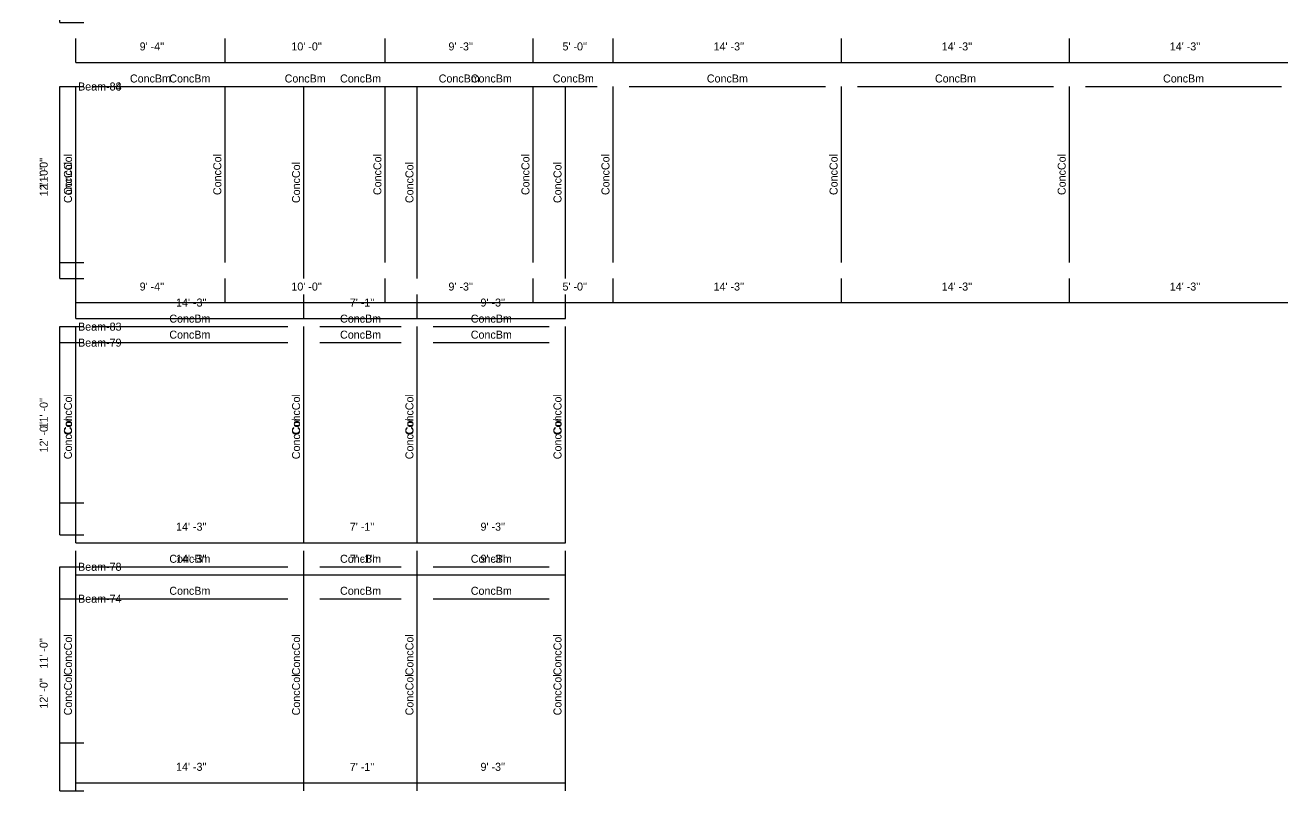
# Model space of a CAD drawing. Extents: x -38 to 2998, y -195 to 11529.
# Drawn here: x -38 to 905, y 2351 to 2926 of the extents above; entities that cross this region are included whole.
import ezdxf
from ezdxf.enums import TextEntityAlignment as Align

# ---------------------------------------------------------------- set-up
doc = ezdxf.new("R2010")
doc.units = 0
doc.header["$MEASUREMENT"] = 0
doc.layers.get('0').update_dxf_attribs({"linetype": 'CONTINUOUS'})
for name, color, linetype in [('CENTERLINES', 7, 'CONTINUOUS'), ('DIMENSIONS', 4, 'CONTINUOUS'), ('TEXT', 5, 'CONTINUOUS')]:
    doc.layers.add(name, color=color, linetype=linetype)
doc.dimstyles.get("Standard").update_dxf_attribs({"dimtxt": 0.18, "dimasz": 0.18, "dimexe": 0.18, "dimexo": 0.0625, "dimgap": 0.09, "dimtad": 0, "dimtih": 1, "dimtoh": 1, "dimdec": 4, "dimzin": 0, "dimtxsty": 'STANDARD', "dimcen": 0.09, "dimazin": 3, "dimtfac": 1, "dimtdec": 4, "dimtofl": 0, "dimtmove": 0, "dimatfit": 3, "dimtolj": 1, "dimtzin": 0})

# ---------------------------------------------------------------- blocks, each defined once
blk = doc.blocks.new('*D1159')
at = {"color": 1, "linetype": 'BYBLOCK'}
for points in [[(-8.29, 2492.29), (-7.23, 2491.23), (-16.77, 2500.77), (-15.71, 2499.71)], [(-8.29, 2348.29), (-7.23, 2347.23), (-16.77, 2356.77), (-15.71, 2355.71)]]:
    blk.add_solid(points, dxfattribs=at)
at = {"layer": 'DIMENSIONS', "color": 9, "linetype": 'BYBLOCK'}
for p, q in [((-12, 2496), (6, 2496)), ((-12, 2352), (6, 2352))]:
    blk.add_line(p, q, dxfattribs=at)
at = {"layer": 'DIMENSIONS', "color": 0, "linetype": 'BYBLOCK'}
blk.add_line((-12, 2352), (-12, 2496), dxfattribs=at)
at = {"layer": 'DIMENSIONS', "color": 0, "linetype": 'BYBLOCK', "insert": (-24, 2424), "char_height": 6, "attachment_point": 5, "rotation": 90}
blk.add_mtext("\\A1; 12' -0''", dxfattribs=at)
blk = doc.blocks.new('*D1160')
at = {"color": 1, "linetype": 'BYBLOCK'}
for points in [[(4.77, 2518.77), (3.71, 2517.71), (-3.71, 2510.29), (-4.77, 2509.23)], [(175.77, 2518.77), (174.71, 2517.71), (167.29, 2510.29), (166.23, 2509.23)]]:
    blk.add_solid(points, dxfattribs=at)
at = {"layer": 'DIMENSIONS', "color": 9, "linetype": 'BYBLOCK'}
for p, q in [((0, 2514), (0, 2532)), ((171, 2514), (171, 2532))]:
    blk.add_line(p, q, dxfattribs=at)
at = {"layer": 'DIMENSIONS', "color": 0, "linetype": 'BYBLOCK'}
blk.add_line((0, 2514), (171, 2514), dxfattribs=at)
at = {"layer": 'DIMENSIONS', "color": 0, "linetype": 'BYBLOCK', "insert": (85.5, 2526), "char_height": 6, "attachment_point": 5}
blk.add_mtext("\\A1; 14' -3''", dxfattribs=at)
blk = doc.blocks.new('*D1161')
at = {"color": 1, "linetype": 'BYBLOCK'}
for points in [[(175.77, 2518.77), (174.71, 2517.71), (167.29, 2510.29), (166.23, 2509.23)], [(260.77, 2518.77), (259.71, 2517.71), (252.28, 2510.29), (251.22, 2509.23)]]:
    blk.add_solid(points, dxfattribs=at)
at = {"layer": 'DIMENSIONS', "color": 9, "linetype": 'BYBLOCK'}
for p, q in [((171, 2514), (171, 2532)), ((256, 2514), (256, 2532))]:
    blk.add_line(p, q, dxfattribs=at)
at = {"layer": 'DIMENSIONS', "color": 0, "linetype": 'BYBLOCK'}
blk.add_line((171, 2514), (256, 2514), dxfattribs=at)
at = {"layer": 'DIMENSIONS', "color": 0, "linetype": 'BYBLOCK', "insert": (213.5, 2526), "char_height": 6, "attachment_point": 5}
blk.add_mtext("\\A1; 7' -1''", dxfattribs=at)
blk = doc.blocks.new('*D1162')
at = {"color": 1, "linetype": 'BYBLOCK'}
for points in [[(260.77, 2518.77), (259.71, 2517.71), (252.28, 2510.29), (251.22, 2509.23)], [(371.77, 2518.77), (370.71, 2517.71), (363.28, 2510.29), (362.22, 2509.23)]]:
    blk.add_solid(points, dxfattribs=at)
at = {"layer": 'DIMENSIONS', "color": 9, "linetype": 'BYBLOCK'}
for p, q in [((256, 2514), (256, 2532)), ((367, 2514), (367, 2532))]:
    blk.add_line(p, q, dxfattribs=at)
at = {"layer": 'DIMENSIONS', "color": 0, "linetype": 'BYBLOCK'}
blk.add_line((256, 2514), (367, 2514), dxfattribs=at)
at = {"layer": 'DIMENSIONS', "color": 0, "linetype": 'BYBLOCK', "insert": (311.5, 2526), "char_height": 6, "attachment_point": 5}
blk.add_mtext("\\A1; 9' -3''", dxfattribs=at)
blk = doc.blocks.new('*D1163')
at = {"color": 1, "linetype": 'BYBLOCK'}
for points in [[(-8.29, 2684.29), (-7.23, 2683.23), (-16.77, 2692.77), (-15.71, 2691.71)], [(-8.29, 2540.29), (-7.23, 2539.23), (-16.77, 2548.77), (-15.71, 2547.71)]]:
    blk.add_solid(points, dxfattribs=at)
at = {"layer": 'DIMENSIONS', "color": 9, "linetype": 'BYBLOCK'}
for p, q in [((-12, 2688), (6, 2688)), ((-12, 2544), (6, 2544))]:
    blk.add_line(p, q, dxfattribs=at)
at = {"layer": 'DIMENSIONS', "color": 0, "linetype": 'BYBLOCK'}
blk.add_line((-12, 2544), (-12, 2688), dxfattribs=at)
at = {"layer": 'DIMENSIONS', "color": 0, "linetype": 'BYBLOCK', "insert": (-24, 2616), "char_height": 6, "attachment_point": 5, "rotation": 90}
blk.add_mtext("\\A1; 12' -0''", dxfattribs=at)
blk = doc.blocks.new('*D1164')
at = {"color": 1, "linetype": 'BYBLOCK'}
for points in [[(4.77, 2710.77), (3.71, 2709.71), (-3.71, 2702.29), (-4.77, 2701.23)], [(175.77, 2710.77), (174.71, 2709.71), (167.29, 2702.29), (166.23, 2701.23)]]:
    blk.add_solid(points, dxfattribs=at)
at = {"layer": 'DIMENSIONS', "color": 9, "linetype": 'BYBLOCK'}
for p, q in [((0, 2706), (0, 2724)), ((171, 2706), (171, 2724))]:
    blk.add_line(p, q, dxfattribs=at)
at = {"layer": 'DIMENSIONS', "color": 0, "linetype": 'BYBLOCK'}
blk.add_line((0, 2706), (171, 2706), dxfattribs=at)
at = {"layer": 'DIMENSIONS', "color": 0, "linetype": 'BYBLOCK', "insert": (85.5, 2718), "char_height": 6, "attachment_point": 5}
blk.add_mtext("\\A1; 14' -3''", dxfattribs=at)
blk = doc.blocks.new('*D1165')
at = {"color": 1, "linetype": 'BYBLOCK'}
for points in [[(175.77, 2710.77), (174.71, 2709.71), (167.29, 2702.29), (166.23, 2701.23)], [(260.77, 2710.77), (259.71, 2709.71), (252.28, 2702.29), (251.22, 2701.23)]]:
    blk.add_solid(points, dxfattribs=at)
at = {"layer": 'DIMENSIONS', "color": 9, "linetype": 'BYBLOCK'}
for p, q in [((171, 2706), (171, 2724)), ((256, 2706), (256, 2724))]:
    blk.add_line(p, q, dxfattribs=at)
at = {"layer": 'DIMENSIONS', "color": 0, "linetype": 'BYBLOCK'}
blk.add_line((171, 2706), (256, 2706), dxfattribs=at)
at = {"layer": 'DIMENSIONS', "color": 0, "linetype": 'BYBLOCK', "insert": (213.5, 2718), "char_height": 6, "attachment_point": 5}
blk.add_mtext("\\A1; 7' -1''", dxfattribs=at)
blk = doc.blocks.new('*D1166')
at = {"color": 1, "linetype": 'BYBLOCK'}
for points in [[(260.77, 2710.77), (259.71, 2709.71), (252.28, 2702.29), (251.22, 2701.23)], [(371.77, 2710.77), (370.71, 2709.71), (363.28, 2702.29), (362.22, 2701.23)]]:
    blk.add_solid(points, dxfattribs=at)
at = {"layer": 'DIMENSIONS', "color": 9, "linetype": 'BYBLOCK'}
for p, q in [((256, 2706), (256, 2724)), ((367, 2706), (367, 2724))]:
    blk.add_line(p, q, dxfattribs=at)
at = {"layer": 'DIMENSIONS', "color": 0, "linetype": 'BYBLOCK'}
blk.add_line((256, 2706), (367, 2706), dxfattribs=at)
at = {"layer": 'DIMENSIONS', "color": 0, "linetype": 'BYBLOCK', "insert": (311.5, 2718), "char_height": 6, "attachment_point": 5}
blk.add_mtext("\\A1; 9' -3''", dxfattribs=at)
blk = doc.blocks.new('*D1167')
at = {"color": 1, "linetype": 'BYBLOCK'}
for points in [[(-8.29, 2876.29), (-7.23, 2875.23), (-16.77, 2884.77), (-15.71, 2883.71)], [(-8.29, 2732.29), (-7.23, 2731.23), (-16.77, 2740.77), (-15.71, 2739.71)]]:
    blk.add_solid(points, dxfattribs=at)
at = {"layer": 'DIMENSIONS', "color": 9, "linetype": 'BYBLOCK'}
for p, q in [((-12, 2880), (6, 2880)), ((-12, 2736), (6, 2736))]:
    blk.add_line(p, q, dxfattribs=at)
at = {"layer": 'DIMENSIONS', "color": 0, "linetype": 'BYBLOCK'}
blk.add_line((-12, 2736), (-12, 2880), dxfattribs=at)
at = {"layer": 'DIMENSIONS', "color": 0, "linetype": 'BYBLOCK', "insert": (-24, 2808), "char_height": 6, "attachment_point": 5, "rotation": 90}
blk.add_mtext("\\A1; 12' -0''", dxfattribs=at)
blk = doc.blocks.new('*D1168')
at = {"color": 1, "linetype": 'BYBLOCK'}
for points in [[(4.77, 2902.77), (3.71, 2901.71), (-3.71, 2894.29), (-4.77, 2893.23)], [(116.73, 2902.77), (115.67, 2901.71), (108.25, 2894.29), (107.19, 2893.23)]]:
    blk.add_solid(points, dxfattribs=at)
at = {"layer": 'DIMENSIONS', "color": 9, "linetype": 'BYBLOCK'}
for p, q in [((0, 2898), (0, 2916)), ((111.96, 2898), (111.96, 2916))]:
    blk.add_line(p, q, dxfattribs=at)
at = {"layer": 'DIMENSIONS', "color": 0, "linetype": 'BYBLOCK'}
blk.add_line((0, 2898), (111.96, 2898), dxfattribs=at)
at = {"layer": 'DIMENSIONS', "color": 0, "linetype": 'BYBLOCK', "insert": (55.98, 2910), "char_height": 6, "attachment_point": 5}
blk.add_mtext("\\A1; 9' -4''", dxfattribs=at)
blk = doc.blocks.new('*D1169')
at = {"color": 1, "linetype": 'BYBLOCK'}
for points in [[(116.73, 2902.77), (115.67, 2901.71), (108.25, 2894.29), (107.19, 2893.23)], [(236.73, 2902.77), (235.67, 2901.71), (228.25, 2894.29), (227.19, 2893.23)]]:
    blk.add_solid(points, dxfattribs=at)
at = {"layer": 'DIMENSIONS', "color": 9, "linetype": 'BYBLOCK'}
for p, q in [((111.96, 2898), (111.96, 2916)), ((231.96, 2898), (231.96, 2916))]:
    blk.add_line(p, q, dxfattribs=at)
at = {"layer": 'DIMENSIONS', "color": 0, "linetype": 'BYBLOCK'}
blk.add_line((111.96, 2898), (231.96, 2898), dxfattribs=at)
at = {"layer": 'DIMENSIONS', "color": 0, "linetype": 'BYBLOCK', "insert": (171.96, 2910), "char_height": 6, "attachment_point": 5}
blk.add_mtext("\\A1; 10' -0''", dxfattribs=at)
blk = doc.blocks.new('*D1170')
at = {"color": 1, "linetype": 'BYBLOCK'}
for points in [[(236.73, 2902.77), (235.67, 2901.71), (228.25, 2894.29), (227.19, 2893.23)], [(347.73, 2902.77), (346.67, 2901.71), (339.25, 2894.29), (338.19, 2893.23)]]:
    blk.add_solid(points, dxfattribs=at)
at = {"layer": 'DIMENSIONS', "color": 9, "linetype": 'BYBLOCK'}
for p, q in [((231.96, 2898), (231.96, 2916)), ((342.96, 2898), (342.96, 2916))]:
    blk.add_line(p, q, dxfattribs=at)
at = {"layer": 'DIMENSIONS', "color": 0, "linetype": 'BYBLOCK'}
blk.add_line((231.96, 2898), (342.96, 2898), dxfattribs=at)
at = {"layer": 'DIMENSIONS', "color": 0, "linetype": 'BYBLOCK', "insert": (287.46, 2910), "char_height": 6, "attachment_point": 5}
blk.add_mtext("\\A1; 9' -3''", dxfattribs=at)
blk = doc.blocks.new('*D1171')
at = {"color": 1, "linetype": 'BYBLOCK'}
for points in [[(347.73, 2902.77), (346.67, 2901.71), (339.25, 2894.29), (338.19, 2893.23)], [(407.73, 2902.77), (406.67, 2901.71), (399.25, 2894.29), (398.19, 2893.23)]]:
    blk.add_solid(points, dxfattribs=at)
at = {"layer": 'DIMENSIONS', "color": 9, "linetype": 'BYBLOCK'}
for p, q in [((342.96, 2898), (342.96, 2916)), ((402.96, 2898), (402.96, 2916))]:
    blk.add_line(p, q, dxfattribs=at)
at = {"layer": 'DIMENSIONS', "color": 0, "linetype": 'BYBLOCK'}
blk.add_line((342.96, 2898), (402.96, 2898), dxfattribs=at)
at = {"layer": 'DIMENSIONS', "color": 0, "linetype": 'BYBLOCK', "insert": (372.96, 2910), "char_height": 6, "attachment_point": 5}
blk.add_mtext("\\A1; 5' -0''", dxfattribs=at)
blk = doc.blocks.new('*D1172')
at = {"color": 1, "linetype": 'BYBLOCK'}
for points in [[(407.73, 2902.77), (406.67, 2901.71), (399.25, 2894.29), (398.19, 2893.23)], [(578.73, 2902.77), (577.67, 2901.71), (570.25, 2894.29), (569.19, 2893.23)]]:
    blk.add_solid(points, dxfattribs=at)
at = {"layer": 'DIMENSIONS', "color": 9, "linetype": 'BYBLOCK'}
for p, q in [((402.96, 2898), (402.96, 2916)), ((573.96, 2898), (573.96, 2916))]:
    blk.add_line(p, q, dxfattribs=at)
at = {"layer": 'DIMENSIONS', "color": 0, "linetype": 'BYBLOCK'}
blk.add_line((402.96, 2898), (573.96, 2898), dxfattribs=at)
at = {"layer": 'DIMENSIONS', "color": 0, "linetype": 'BYBLOCK', "insert": (488.46, 2910), "char_height": 6, "attachment_point": 5}
blk.add_mtext("\\A1; 14' -3''", dxfattribs=at)
blk = doc.blocks.new('*D1173')
at = {"color": 1, "linetype": 'BYBLOCK'}
for points in [[(578.73, 2902.77), (577.67, 2901.71), (570.25, 2894.29), (569.19, 2893.23)], [(749.73, 2902.77), (748.67, 2901.71), (741.25, 2894.29), (740.19, 2893.23)]]:
    blk.add_solid(points, dxfattribs=at)
at = {"layer": 'DIMENSIONS', "color": 9, "linetype": 'BYBLOCK'}
for p, q in [((573.96, 2898), (573.96, 2916)), ((744.96, 2898), (744.96, 2916))]:
    blk.add_line(p, q, dxfattribs=at)
at = {"layer": 'DIMENSIONS', "color": 0, "linetype": 'BYBLOCK'}
blk.add_line((573.96, 2898), (744.96, 2898), dxfattribs=at)
at = {"layer": 'DIMENSIONS', "color": 0, "linetype": 'BYBLOCK', "insert": (659.46, 2910), "char_height": 6, "attachment_point": 5}
blk.add_mtext("\\A1; 14' -3''", dxfattribs=at)
blk = doc.blocks.new('*D1174')
at = {"color": 1, "linetype": 'BYBLOCK'}
for points in [[(749.73, 2902.77), (748.67, 2901.71), (741.25, 2894.29), (740.19, 2893.23)], [(920.73, 2902.77), (919.67, 2901.71), (912.25, 2894.29), (911.19, 2893.23)]]:
    blk.add_solid(points, dxfattribs=at)
at = {"layer": 'DIMENSIONS', "color": 9, "linetype": 'BYBLOCK'}
for p, q in [((744.96, 2898), (744.96, 2916)), ((915.96, 2898), (915.96, 2916))]:
    blk.add_line(p, q, dxfattribs=at)
at = {"layer": 'DIMENSIONS', "color": 0, "linetype": 'BYBLOCK'}
blk.add_line((744.96, 2898), (915.96, 2898), dxfattribs=at)
at = {"layer": 'DIMENSIONS', "color": 0, "linetype": 'BYBLOCK', "insert": (830.46, 2910), "char_height": 6, "attachment_point": 5}
blk.add_mtext("\\A1; 14' -3''", dxfattribs=at)
blk = doc.blocks.new('*D1188')
at = {"color": 1, "linetype": 'BYBLOCK'}
for points in [[(-8.29, 3068.29), (-7.23, 3067.23), (-16.77, 3076.77), (-15.71, 3075.71)], [(-8.29, 2924.29), (-7.23, 2923.23), (-16.77, 2932.77), (-15.71, 2931.71)]]:
    blk.add_solid(points, dxfattribs=at)
at = {"layer": 'DIMENSIONS', "color": 9, "linetype": 'BYBLOCK'}
for p, q in [((-12, 3072), (6, 3072)), ((-12, 2928), (6, 2928))]:
    blk.add_line(p, q, dxfattribs=at)
at = {"layer": 'DIMENSIONS', "color": 0, "linetype": 'BYBLOCK'}
blk.add_line((-12, 2928), (-12, 3072), dxfattribs=at)
at = {"layer": 'DIMENSIONS', "color": 0, "linetype": 'BYBLOCK', "insert": (-24, 3000), "char_height": 6, "attachment_point": 5, "rotation": 90}
blk.add_mtext("\\A1; 12' -0''", dxfattribs=at)
blk = doc.blocks.new('*D1630')
at = {"color": 1, "linetype": 'BYBLOCK'}
for points in [[(4.77, 2362.77), (3.71, 2361.71), (-3.71, 2354.29), (-4.77, 2353.23)], [(175.77, 2362.77), (174.71, 2361.71), (167.29, 2354.29), (166.23, 2353.23)]]:
    blk.add_solid(points, dxfattribs=at)
at = {"layer": 'DIMENSIONS', "color": 9, "linetype": 'BYBLOCK'}
for p, q in [((0, 2358), (0, 2376)), ((171, 2358), (171, 2376))]:
    blk.add_line(p, q, dxfattribs=at)
at = {"layer": 'DIMENSIONS', "color": 0, "linetype": 'BYBLOCK'}
blk.add_line((0, 2358), (171, 2358), dxfattribs=at)
at = {"layer": 'DIMENSIONS', "color": 0, "linetype": 'BYBLOCK', "insert": (85.5, 2370), "char_height": 6, "attachment_point": 5}
blk.add_mtext("\\A1; 14' -3''", dxfattribs=at)
blk = doc.blocks.new('*D1631')
at = {"color": 1, "linetype": 'BYBLOCK'}
for points in [[(175.77, 2362.77), (174.71, 2361.71), (167.29, 2354.29), (166.23, 2353.23)], [(260.77, 2362.77), (259.71, 2361.71), (252.28, 2354.29), (251.22, 2353.23)]]:
    blk.add_solid(points, dxfattribs=at)
at = {"layer": 'DIMENSIONS', "color": 9, "linetype": 'BYBLOCK'}
for p, q in [((171, 2358), (171, 2376)), ((256, 2358), (256, 2376))]:
    blk.add_line(p, q, dxfattribs=at)
at = {"layer": 'DIMENSIONS', "color": 0, "linetype": 'BYBLOCK'}
blk.add_line((171, 2358), (256, 2358), dxfattribs=at)
at = {"layer": 'DIMENSIONS', "color": 0, "linetype": 'BYBLOCK', "insert": (213.5, 2370), "char_height": 6, "attachment_point": 5}
blk.add_mtext("\\A1; 7' -1''", dxfattribs=at)
blk = doc.blocks.new('*D1632')
at = {"color": 1, "linetype": 'BYBLOCK'}
for points in [[(260.77, 2362.77), (259.71, 2361.71), (252.28, 2354.29), (251.22, 2353.23)], [(371.77, 2362.77), (370.71, 2361.71), (363.28, 2354.29), (362.22, 2353.23)]]:
    blk.add_solid(points, dxfattribs=at)
at = {"layer": 'DIMENSIONS', "color": 9, "linetype": 'BYBLOCK'}
for p, q in [((256, 2358), (256, 2376)), ((367, 2358), (367, 2376))]:
    blk.add_line(p, q, dxfattribs=at)
at = {"layer": 'DIMENSIONS', "color": 0, "linetype": 'BYBLOCK'}
blk.add_line((256, 2358), (367, 2358), dxfattribs=at)
at = {"layer": 'DIMENSIONS', "color": 0, "linetype": 'BYBLOCK', "insert": (311.5, 2370), "char_height": 6, "attachment_point": 5}
blk.add_mtext("\\A1; 9' -3''", dxfattribs=at)
blk = doc.blocks.new('*D1633')
at = {"color": 1, "linetype": 'BYBLOCK'}
for points in [[(-8.29, 2516.29), (-7.23, 2515.23), (-16.77, 2524.77), (-15.71, 2523.71)], [(-8.29, 2384.29), (-7.23, 2383.23), (-16.77, 2392.77), (-15.71, 2391.71)]]:
    blk.add_solid(points, dxfattribs=at)
at = {"layer": 'DIMENSIONS', "color": 9, "linetype": 'BYBLOCK'}
for p, q in [((-12, 2520), (6, 2520)), ((-12, 2388), (6, 2388))]:
    blk.add_line(p, q, dxfattribs=at)
at = {"layer": 'DIMENSIONS', "color": 0, "linetype": 'BYBLOCK'}
blk.add_line((-12, 2388), (-12, 2520), dxfattribs=at)
at = {"layer": 'DIMENSIONS', "color": 0, "linetype": 'BYBLOCK', "insert": (-24, 2454), "char_height": 6, "attachment_point": 5, "rotation": 90}
blk.add_mtext("\\A1; 11' -0''", dxfattribs=at)
blk = doc.blocks.new('*D1634')
at = {"color": 1, "linetype": 'BYBLOCK'}
for points in [[(4.77, 2542.77), (3.71, 2541.71), (-3.71, 2534.29), (-4.77, 2533.23)], [(175.77, 2542.77), (174.71, 2541.71), (167.29, 2534.29), (166.23, 2533.23)]]:
    blk.add_solid(points, dxfattribs=at)
at = {"layer": 'DIMENSIONS', "color": 9, "linetype": 'BYBLOCK'}
for p, q in [((0, 2538), (0, 2556)), ((171, 2538), (171, 2556))]:
    blk.add_line(p, q, dxfattribs=at)
at = {"layer": 'DIMENSIONS', "color": 0, "linetype": 'BYBLOCK'}
blk.add_line((0, 2538), (171, 2538), dxfattribs=at)
at = {"layer": 'DIMENSIONS', "color": 0, "linetype": 'BYBLOCK', "insert": (85.5, 2550), "char_height": 6, "attachment_point": 5}
blk.add_mtext("\\A1; 14' -3''", dxfattribs=at)
blk = doc.blocks.new('*D1635')
at = {"color": 1, "linetype": 'BYBLOCK'}
for points in [[(175.77, 2542.77), (174.71, 2541.71), (167.29, 2534.29), (166.23, 2533.23)], [(260.77, 2542.77), (259.71, 2541.71), (252.28, 2534.29), (251.22, 2533.23)]]:
    blk.add_solid(points, dxfattribs=at)
at = {"layer": 'DIMENSIONS', "color": 9, "linetype": 'BYBLOCK'}
for p, q in [((171, 2538), (171, 2556)), ((256, 2538), (256, 2556))]:
    blk.add_line(p, q, dxfattribs=at)
at = {"layer": 'DIMENSIONS', "color": 0, "linetype": 'BYBLOCK'}
blk.add_line((171, 2538), (256, 2538), dxfattribs=at)
at = {"layer": 'DIMENSIONS', "color": 0, "linetype": 'BYBLOCK', "insert": (213.5, 2550), "char_height": 6, "attachment_point": 5}
blk.add_mtext("\\A1; 7' -1''", dxfattribs=at)
blk = doc.blocks.new('*D1636')
at = {"color": 1, "linetype": 'BYBLOCK'}
for points in [[(260.77, 2542.77), (259.71, 2541.71), (252.28, 2534.29), (251.22, 2533.23)], [(371.77, 2542.77), (370.71, 2541.71), (363.28, 2534.29), (362.22, 2533.23)]]:
    blk.add_solid(points, dxfattribs=at)
at = {"layer": 'DIMENSIONS', "color": 9, "linetype": 'BYBLOCK'}
for p, q in [((256, 2538), (256, 2556)), ((367, 2538), (367, 2556))]:
    blk.add_line(p, q, dxfattribs=at)
at = {"layer": 'DIMENSIONS', "color": 0, "linetype": 'BYBLOCK'}
blk.add_line((256, 2538), (367, 2538), dxfattribs=at)
at = {"layer": 'DIMENSIONS', "color": 0, "linetype": 'BYBLOCK', "insert": (311.5, 2550), "char_height": 6, "attachment_point": 5}
blk.add_mtext("\\A1; 9' -3''", dxfattribs=at)
blk = doc.blocks.new('*D1637')
at = {"color": 1, "linetype": 'BYBLOCK'}
for points in [[(-8.29, 2696.29), (-7.23, 2695.23), (-16.77, 2704.77), (-15.71, 2703.71)], [(-8.29, 2564.29), (-7.23, 2563.23), (-16.77, 2572.77), (-15.71, 2571.71)]]:
    blk.add_solid(points, dxfattribs=at)
at = {"layer": 'DIMENSIONS', "color": 9, "linetype": 'BYBLOCK'}
for p, q in [((-12, 2700), (6, 2700)), ((-12, 2568), (6, 2568))]:
    blk.add_line(p, q, dxfattribs=at)
at = {"layer": 'DIMENSIONS', "color": 0, "linetype": 'BYBLOCK'}
blk.add_line((-12, 2568), (-12, 2700), dxfattribs=at)
at = {"layer": 'DIMENSIONS', "color": 0, "linetype": 'BYBLOCK', "insert": (-24, 2634), "char_height": 6, "attachment_point": 5, "rotation": 90}
blk.add_mtext("\\A1; 11' -0''", dxfattribs=at)
blk = doc.blocks.new('*D1638')
at = {"color": 1, "linetype": 'BYBLOCK'}
for points in [[(4.77, 2722.77), (3.71, 2721.71), (-3.71, 2714.29), (-4.77, 2713.23)], [(116.73, 2722.77), (115.67, 2721.71), (108.25, 2714.29), (107.19, 2713.23)]]:
    blk.add_solid(points, dxfattribs=at)
at = {"layer": 'DIMENSIONS', "color": 9, "linetype": 'BYBLOCK'}
for p, q in [((0, 2718), (0, 2736)), ((111.96, 2718), (111.96, 2736))]:
    blk.add_line(p, q, dxfattribs=at)
at = {"layer": 'DIMENSIONS', "color": 0, "linetype": 'BYBLOCK'}
blk.add_line((0, 2718), (111.96, 2718), dxfattribs=at)
at = {"layer": 'DIMENSIONS', "color": 0, "linetype": 'BYBLOCK', "insert": (55.98, 2730), "char_height": 6, "attachment_point": 5}
blk.add_mtext("\\A1; 9' -4''", dxfattribs=at)
blk = doc.blocks.new('*D1639')
at = {"color": 1, "linetype": 'BYBLOCK'}
for points in [[(116.73, 2722.77), (115.67, 2721.71), (108.25, 2714.29), (107.19, 2713.23)], [(236.73, 2722.77), (235.67, 2721.71), (228.25, 2714.29), (227.19, 2713.23)]]:
    blk.add_solid(points, dxfattribs=at)
at = {"layer": 'DIMENSIONS', "color": 9, "linetype": 'BYBLOCK'}
for p, q in [((111.96, 2718), (111.96, 2736)), ((231.96, 2718), (231.96, 2736))]:
    blk.add_line(p, q, dxfattribs=at)
at = {"layer": 'DIMENSIONS', "color": 0, "linetype": 'BYBLOCK'}
blk.add_line((111.96, 2718), (231.96, 2718), dxfattribs=at)
at = {"layer": 'DIMENSIONS', "color": 0, "linetype": 'BYBLOCK', "insert": (171.96, 2730), "char_height": 6, "attachment_point": 5}
blk.add_mtext("\\A1; 10' -0''", dxfattribs=at)
blk = doc.blocks.new('*D1640')
at = {"color": 1, "linetype": 'BYBLOCK'}
for points in [[(236.73, 2722.77), (235.67, 2721.71), (228.25, 2714.29), (227.19, 2713.23)], [(347.73, 2722.77), (346.67, 2721.71), (339.25, 2714.29), (338.19, 2713.23)]]:
    blk.add_solid(points, dxfattribs=at)
at = {"layer": 'DIMENSIONS', "color": 9, "linetype": 'BYBLOCK'}
for p, q in [((231.96, 2718), (231.96, 2736)), ((342.96, 2718), (342.96, 2736))]:
    blk.add_line(p, q, dxfattribs=at)
at = {"layer": 'DIMENSIONS', "color": 0, "linetype": 'BYBLOCK'}
blk.add_line((231.96, 2718), (342.96, 2718), dxfattribs=at)
at = {"layer": 'DIMENSIONS', "color": 0, "linetype": 'BYBLOCK', "insert": (287.46, 2730), "char_height": 6, "attachment_point": 5}
blk.add_mtext("\\A1; 9' -3''", dxfattribs=at)
blk = doc.blocks.new('*D1641')
at = {"color": 1, "linetype": 'BYBLOCK'}
for points in [[(347.73, 2722.77), (346.67, 2721.71), (339.25, 2714.29), (338.19, 2713.23)], [(407.73, 2722.77), (406.67, 2721.71), (399.25, 2714.29), (398.19, 2713.23)]]:
    blk.add_solid(points, dxfattribs=at)
at = {"layer": 'DIMENSIONS', "color": 9, "linetype": 'BYBLOCK'}
for p, q in [((342.96, 2718), (342.96, 2736)), ((402.96, 2718), (402.96, 2736))]:
    blk.add_line(p, q, dxfattribs=at)
at = {"layer": 'DIMENSIONS', "color": 0, "linetype": 'BYBLOCK'}
blk.add_line((342.96, 2718), (402.96, 2718), dxfattribs=at)
at = {"layer": 'DIMENSIONS', "color": 0, "linetype": 'BYBLOCK', "insert": (372.96, 2730), "char_height": 6, "attachment_point": 5}
blk.add_mtext("\\A1; 5' -0''", dxfattribs=at)
blk = doc.blocks.new('*D1642')
at = {"color": 1, "linetype": 'BYBLOCK'}
for points in [[(407.73, 2722.77), (406.67, 2721.71), (399.25, 2714.29), (398.19, 2713.23)], [(578.73, 2722.77), (577.67, 2721.71), (570.25, 2714.29), (569.19, 2713.23)]]:
    blk.add_solid(points, dxfattribs=at)
at = {"layer": 'DIMENSIONS', "color": 9, "linetype": 'BYBLOCK'}
for p, q in [((402.96, 2718), (402.96, 2736)), ((573.96, 2718), (573.96, 2736))]:
    blk.add_line(p, q, dxfattribs=at)
at = {"layer": 'DIMENSIONS', "color": 0, "linetype": 'BYBLOCK'}
blk.add_line((402.96, 2718), (573.96, 2718), dxfattribs=at)
at = {"layer": 'DIMENSIONS', "color": 0, "linetype": 'BYBLOCK', "insert": (488.46, 2730), "char_height": 6, "attachment_point": 5}
blk.add_mtext("\\A1; 14' -3''", dxfattribs=at)
blk = doc.blocks.new('*D1643')
at = {"color": 1, "linetype": 'BYBLOCK'}
for points in [[(578.73, 2722.77), (577.67, 2721.71), (570.25, 2714.29), (569.19, 2713.23)], [(749.73, 2722.77), (748.67, 2721.71), (741.25, 2714.29), (740.19, 2713.23)]]:
    blk.add_solid(points, dxfattribs=at)
at = {"layer": 'DIMENSIONS', "color": 9, "linetype": 'BYBLOCK'}
for p, q in [((573.96, 2718), (573.96, 2736)), ((744.96, 2718), (744.96, 2736))]:
    blk.add_line(p, q, dxfattribs=at)
at = {"layer": 'DIMENSIONS', "color": 0, "linetype": 'BYBLOCK'}
blk.add_line((573.96, 2718), (744.96, 2718), dxfattribs=at)
at = {"layer": 'DIMENSIONS', "color": 0, "linetype": 'BYBLOCK', "insert": (659.46, 2730), "char_height": 6, "attachment_point": 5}
blk.add_mtext("\\A1; 14' -3''", dxfattribs=at)
blk = doc.blocks.new('*D1644')
at = {"color": 1, "linetype": 'BYBLOCK'}
for points in [[(749.73, 2722.77), (748.67, 2721.71), (741.25, 2714.29), (740.19, 2713.23)], [(920.73, 2722.77), (919.67, 2721.71), (912.25, 2714.29), (911.19, 2713.23)]]:
    blk.add_solid(points, dxfattribs=at)
at = {"layer": 'DIMENSIONS', "color": 9, "linetype": 'BYBLOCK'}
for p, q in [((744.96, 2718), (744.96, 2736)), ((915.96, 2718), (915.96, 2736))]:
    blk.add_line(p, q, dxfattribs=at)
at = {"layer": 'DIMENSIONS', "color": 0, "linetype": 'BYBLOCK'}
blk.add_line((744.96, 2718), (915.96, 2718), dxfattribs=at)
at = {"layer": 'DIMENSIONS', "color": 0, "linetype": 'BYBLOCK', "insert": (830.46, 2730), "char_height": 6, "attachment_point": 5}
blk.add_mtext("\\A1; 14' -3''", dxfattribs=at)
blk = doc.blocks.new('*D1658')
at = {"color": 1, "linetype": 'BYBLOCK'}
for points in [[(-8.29, 2876.29), (-7.23, 2875.23), (-16.77, 2884.77), (-15.71, 2883.71)], [(-8.29, 2744.29), (-7.23, 2743.23), (-16.77, 2752.77), (-15.71, 2751.71)]]:
    blk.add_solid(points, dxfattribs=at)
at = {"layer": 'DIMENSIONS', "color": 9, "linetype": 'BYBLOCK'}
for p, q in [((-12, 2880), (6, 2880)), ((-12, 2748), (6, 2748))]:
    blk.add_line(p, q, dxfattribs=at)
at = {"layer": 'DIMENSIONS', "color": 0, "linetype": 'BYBLOCK'}
blk.add_line((-12, 2748), (-12, 2880), dxfattribs=at)
at = {"layer": 'DIMENSIONS', "color": 0, "linetype": 'BYBLOCK', "insert": (-24, 2814), "char_height": 6, "attachment_point": 5, "rotation": 90}
blk.add_mtext("\\A1; 11' -0''", dxfattribs=at)
blk = doc.blocks.new('*D1659')
at = {"color": 1, "linetype": 'BYBLOCK'}
for points in [[(4.77, 2902.77), (3.71, 2901.71), (-3.71, 2894.29), (-4.77, 2893.23)], [(116.73, 2902.77), (115.67, 2901.71), (108.25, 2894.29), (107.19, 2893.23)]]:
    blk.add_solid(points, dxfattribs=at)
at = {"layer": 'DIMENSIONS', "color": 9, "linetype": 'BYBLOCK'}
for p, q in [((0, 2898), (0, 2916)), ((111.96, 2898), (111.96, 2916))]:
    blk.add_line(p, q, dxfattribs=at)
at = {"layer": 'DIMENSIONS', "color": 0, "linetype": 'BYBLOCK'}
blk.add_line((0, 2898), (111.96, 2898), dxfattribs=at)
at = {"layer": 'DIMENSIONS', "color": 0, "linetype": 'BYBLOCK', "insert": (55.98, 2910), "char_height": 6, "attachment_point": 5}
blk.add_mtext("\\A1; 9' -4''", dxfattribs=at)
blk = doc.blocks.new('*D1660')
at = {"color": 1, "linetype": 'BYBLOCK'}
for points in [[(116.73, 2902.77), (115.67, 2901.71), (108.25, 2894.29), (107.19, 2893.23)], [(236.73, 2902.77), (235.67, 2901.71), (228.25, 2894.29), (227.19, 2893.23)]]:
    blk.add_solid(points, dxfattribs=at)
at = {"layer": 'DIMENSIONS', "color": 9, "linetype": 'BYBLOCK'}
for p, q in [((111.96, 2898), (111.96, 2916)), ((231.96, 2898), (231.96, 2916))]:
    blk.add_line(p, q, dxfattribs=at)
at = {"layer": 'DIMENSIONS', "color": 0, "linetype": 'BYBLOCK'}
blk.add_line((111.96, 2898), (231.96, 2898), dxfattribs=at)
at = {"layer": 'DIMENSIONS', "color": 0, "linetype": 'BYBLOCK', "insert": (171.96, 2910), "char_height": 6, "attachment_point": 5}
blk.add_mtext("\\A1; 10' -0''", dxfattribs=at)
blk = doc.blocks.new('*D1661')
at = {"color": 1, "linetype": 'BYBLOCK'}
for points in [[(236.73, 2902.77), (235.67, 2901.71), (228.25, 2894.29), (227.19, 2893.23)], [(347.73, 2902.77), (346.67, 2901.71), (339.25, 2894.29), (338.19, 2893.23)]]:
    blk.add_solid(points, dxfattribs=at)
at = {"layer": 'DIMENSIONS', "color": 9, "linetype": 'BYBLOCK'}
for p, q in [((231.96, 2898), (231.96, 2916)), ((342.96, 2898), (342.96, 2916))]:
    blk.add_line(p, q, dxfattribs=at)
at = {"layer": 'DIMENSIONS', "color": 0, "linetype": 'BYBLOCK'}
blk.add_line((231.96, 2898), (342.96, 2898), dxfattribs=at)
at = {"layer": 'DIMENSIONS', "color": 0, "linetype": 'BYBLOCK', "insert": (287.46, 2910), "char_height": 6, "attachment_point": 5}
blk.add_mtext("\\A1; 9' -3''", dxfattribs=at)
blk = doc.blocks.new('*D1662')
at = {"color": 1, "linetype": 'BYBLOCK'}
for points in [[(347.73, 2902.77), (346.67, 2901.71), (339.25, 2894.29), (338.19, 2893.23)], [(407.73, 2902.77), (406.67, 2901.71), (399.25, 2894.29), (398.19, 2893.23)]]:
    blk.add_solid(points, dxfattribs=at)
at = {"layer": 'DIMENSIONS', "color": 9, "linetype": 'BYBLOCK'}
for p, q in [((342.96, 2898), (342.96, 2916)), ((402.96, 2898), (402.96, 2916))]:
    blk.add_line(p, q, dxfattribs=at)
at = {"layer": 'DIMENSIONS', "color": 0, "linetype": 'BYBLOCK'}
blk.add_line((342.96, 2898), (402.96, 2898), dxfattribs=at)
at = {"layer": 'DIMENSIONS', "color": 0, "linetype": 'BYBLOCK', "insert": (372.96, 2910), "char_height": 6, "attachment_point": 5}
blk.add_mtext("\\A1; 5' -0''", dxfattribs=at)
blk = doc.blocks.new('*D1663')
at = {"color": 1, "linetype": 'BYBLOCK'}
for points in [[(407.73, 2902.77), (406.67, 2901.71), (399.25, 2894.29), (398.19, 2893.23)], [(578.73, 2902.77), (577.67, 2901.71), (570.25, 2894.29), (569.19, 2893.23)]]:
    blk.add_solid(points, dxfattribs=at)
at = {"layer": 'DIMENSIONS', "color": 9, "linetype": 'BYBLOCK'}
for p, q in [((402.96, 2898), (402.96, 2916)), ((573.96, 2898), (573.96, 2916))]:
    blk.add_line(p, q, dxfattribs=at)
at = {"layer": 'DIMENSIONS', "color": 0, "linetype": 'BYBLOCK'}
blk.add_line((402.96, 2898), (573.96, 2898), dxfattribs=at)
at = {"layer": 'DIMENSIONS', "color": 0, "linetype": 'BYBLOCK', "insert": (488.46, 2910), "char_height": 6, "attachment_point": 5}
blk.add_mtext("\\A1; 14' -3''", dxfattribs=at)
blk = doc.blocks.new('*D1664')
at = {"color": 1, "linetype": 'BYBLOCK'}
for points in [[(578.73, 2902.77), (577.67, 2901.71), (570.25, 2894.29), (569.19, 2893.23)], [(749.73, 2902.77), (748.67, 2901.71), (741.25, 2894.29), (740.19, 2893.23)]]:
    blk.add_solid(points, dxfattribs=at)
at = {"layer": 'DIMENSIONS', "color": 9, "linetype": 'BYBLOCK'}
for p, q in [((573.96, 2898), (573.96, 2916)), ((744.96, 2898), (744.96, 2916))]:
    blk.add_line(p, q, dxfattribs=at)
at = {"layer": 'DIMENSIONS', "color": 0, "linetype": 'BYBLOCK'}
blk.add_line((573.96, 2898), (744.96, 2898), dxfattribs=at)
at = {"layer": 'DIMENSIONS', "color": 0, "linetype": 'BYBLOCK', "insert": (659.46, 2910), "char_height": 6, "attachment_point": 5}
blk.add_mtext("\\A1; 14' -3''", dxfattribs=at)
blk = doc.blocks.new('*D1665')
at = {"color": 1, "linetype": 'BYBLOCK'}
for points in [[(749.73, 2902.77), (748.67, 2901.71), (741.25, 2894.29), (740.19, 2893.23)], [(920.73, 2902.77), (919.67, 2901.71), (912.25, 2894.29), (911.19, 2893.23)]]:
    blk.add_solid(points, dxfattribs=at)
at = {"layer": 'DIMENSIONS', "color": 9, "linetype": 'BYBLOCK'}
for p, q in [((744.96, 2898), (744.96, 2916)), ((915.96, 2898), (915.96, 2916))]:
    blk.add_line(p, q, dxfattribs=at)
at = {"layer": 'DIMENSIONS', "color": 0, "linetype": 'BYBLOCK'}
blk.add_line((744.96, 2898), (915.96, 2898), dxfattribs=at)
at = {"layer": 'DIMENSIONS', "color": 0, "linetype": 'BYBLOCK', "insert": (830.46, 2910), "char_height": 6, "attachment_point": 5}
blk.add_mtext("\\A1; 14' -3''", dxfattribs=at)
blk = doc.blocks.new('*D1679')
at = {"color": 1, "linetype": 'BYBLOCK'}
for points in [[(-8.29, 3056.29), (-7.23, 3055.23), (-16.77, 3064.77), (-15.71, 3063.71)], [(-8.29, 2924.29), (-7.23, 2923.23), (-16.77, 2932.77), (-15.71, 2931.71)]]:
    blk.add_solid(points, dxfattribs=at)
at = {"layer": 'DIMENSIONS', "color": 9, "linetype": 'BYBLOCK'}
for p, q in [((-12, 3060), (6, 3060)), ((-12, 2928), (6, 2928))]:
    blk.add_line(p, q, dxfattribs=at)
at = {"layer": 'DIMENSIONS', "color": 0, "linetype": 'BYBLOCK'}
blk.add_line((-12, 2928), (-12, 3060), dxfattribs=at)
at = {"layer": 'DIMENSIONS', "color": 0, "linetype": 'BYBLOCK', "insert": (-24, 2994), "char_height": 6, "attachment_point": 5, "rotation": 90}
blk.add_mtext("\\A1; 11' -0''", dxfattribs=at)

msp = doc.modelspace()

# ---------------------------------------------------------------- linework, layer by layer
at = {"layer": 'CENTERLINES', "color": 0, "linetype": 'CONTINUOUS'}
for p, q in [((0, 2736), (0, 2880)), ((0, 2748), (0, 2880)), ((12, 2880), (159, 2880)), ((12, 2880), (99.96, 2880)), ((111.96, 2748), (111.96, 2880)), ((123.96, 2880), (219.96, 2880)), ((171, 2736), (171, 2880)), ((183, 2880), (243.996, 2880)), ((231.96, 2748), (231.96, 2880)), ((243.96, 2880), (330.96, 2880)), ((255.996, 2736), (255.996, 2880)), ((267.996, 2880), (354.996, 2880)), ((342.96, 2748), (342.96, 2880)), ((354.96, 2880), (390.96, 2880)), ((366.996, 2736), (366.996, 2880)), ((402.96, 2748), (402.96, 2880)), ((414.96, 2880), (561.96, 2880)), ((573.96, 2748), (573.96, 2880)), ((585.96, 2880), (732.96, 2880)), ((744.96, 2748), (744.96, 2880)), ((756.96, 2880), (903.96, 2880)), ((0, 2568), (0, 2700)), ((12, 2700), (159, 2700)), ((171, 2568), (171, 2700)), ((183, 2700), (243.996, 2700)), ((255.996, 2568), (255.996, 2700)), ((267.996, 2700), (354.996, 2700)), ((366.996, 2568), (366.996, 2700)), ((0, 2544), (0, 2688)), ((12, 2688), (159, 2688)), ((171, 2544), (171, 2688)), ((183, 2688), (243.996, 2688)), ((255.996, 2544), (255.996, 2688)), ((267.996, 2688), (354.996, 2688)), ((366.996, 2544), (366.996, 2688)), ((0, 2388), (0, 2520)), ((12, 2520), (159, 2520)), ((171, 2388), (171, 2520)), ((183, 2520), (243.996, 2520)), ((255.996, 2388), (255.996, 2520)), ((267.996, 2520), (354.996, 2520)), ((366.996, 2388), (366.996, 2520)), ((0, 2352), (0, 2496)), ((12, 2496), (159, 2496)), ((171, 2352), (171, 2496)), ((183, 2496), (243.996, 2496)), ((255.996, 2352), (255.996, 2496)), ((267.996, 2496), (354.996, 2496)), ((366.996, 2352), (366.996, 2496))]:
    msp.add_line(p, q, dxfattribs=at)

# ---------------------------------------------------------------- texts
at = {"layer": 'TEXT', "color": 0}
for s, p in [('ConcBm', (55.98, 2886)), ('ConcBm', (85.5, 2886)), ('ConcBm', (171.96, 2886)), ('ConcBm', (213.498, 2886)), ('ConcBm', (287.46, 2886)), ('ConcBm', (311.496, 2886)), ('ConcBm', (372.96, 2886)), ('ConcBm', (488.46, 2886)), ('ConcBm', (659.46, 2886)), ('ConcBm', (830.46, 2886)), ('Beam-84', (18, 2880)), ('Beam-88', (18, 2880)), ('ConcBm', (85.5, 2706)), ('ConcBm', (213.498, 2706)), ('ConcBm', (311.496, 2706)), ('Beam-83', (18, 2700)), ('ConcBm', (85.5, 2694)), ('ConcBm', (213.498, 2694)), ('ConcBm', (311.496, 2694)), ('Beam-79', (18, 2688)), ('ConcBm', (85.5, 2526)), ('ConcBm', (213.498, 2526)), ('ConcBm', (311.496, 2526)), ('Beam-78', (18, 2520)), ('Beam-74', (18, 2496)), ('ConcBm', (85.5, 2502)), ('ConcBm', (213.498, 2502)), ('ConcBm', (311.496, 2502))]:
    msp.add_text(s, height=6, dxfattribs=at).set_placement(p, align=Align.MIDDLE)
for p in [(-6, 2814), (105.96, 2814), (225.96, 2814), (336.96, 2814), (396.96, 2814), (567.96, 2814), (738.96, 2814), (-6, 2808), (165, 2808), (249.996, 2808), (360.996, 2808), (-6, 2634), (165, 2634), (249.996, 2634), (360.996, 2634), (-6, 2616), (165, 2616), (249.996, 2616), (360.996, 2616), (-6, 2454), (165, 2454), (249.996, 2454), (360.996, 2454), (-6, 2424), (165, 2424), (249.996, 2424), (360.996, 2424)]:
    msp.add_text('ConcCol', height=6, rotation=90, dxfattribs=at).set_placement(p, align=Align.MIDDLE)

# ---------------------------------------------------------------- dimensions: what is measured, and where the dimension line sits
at = {"layer": 'DIMENSIONS'}
for base, p1, p2, picture, middle in [((-12, 3072), (-24, 2928), (-24, 3072), '*D1188', (-24, 3000)), ((-12, 3060), (-24, 2928), (-24, 3060), '*D1679', (-24, 2994)), ((111.96, 2898), (0, 2886), (111.96, 2886), '*D1168', (55.98, 2886)), ((111.96, 2898), (0, 2886), (111.96, 2886), '*D1659', (55.98, 2886)), ((231.96, 2898), (111.96, 2886), (231.96, 2886), '*D1169', (171.96, 2886)), ((231.96, 2898), (111.96, 2886), (231.96, 2886), '*D1660', (171.96, 2886)), ((342.96, 2898), (231.96, 2886), (342.96, 2886), '*D1170', (287.46, 2886)), ((342.96, 2898), (231.96, 2886), (342.96, 2886), '*D1661', (287.46, 2886)), ((402.96, 2898), (342.96, 2886), (402.96, 2886), '*D1171', (372.96, 2886)), ((402.96, 2898), (342.96, 2886), (402.96, 2886), '*D1662', (372.96, 2886)), ((573.96, 2898), (402.96, 2886), (573.96, 2886), '*D1172', (488.46, 2886)), ((573.96, 2898), (402.96, 2886), (573.96, 2886), '*D1663', (488.46, 2886)), ((744.96, 2898), (573.96, 2886), (744.96, 2886), '*D1173', (659.46, 2886)), ((744.96, 2898), (573.96, 2886), (744.96, 2886), '*D1664', (659.46, 2886)), ((915.96, 2898), (744.96, 2886), (915.96, 2886), '*D1174', (830.46, 2886)), ((915.96, 2898), (744.96, 2886), (915.96, 2886), '*D1665', (830.46, 2886)), ((-12, 2880), (-24, 2736), (-24, 2880), '*D1167', (-24, 2808)), ((-12, 2880), (-24, 2748), (-24, 2880), '*D1658', (-24, 2814)), ((111.96, 2718), (0, 2706), (111.96, 2706), '*D1638', (55.98, 2706)), ((231.96, 2718), (111.96, 2706), (231.96, 2706), '*D1639', (171.96, 2706)), ((342.96, 2718), (231.96, 2706), (342.96, 2706), '*D1640', (287.46, 2706)), ((402.96, 2718), (342.96, 2706), (402.96, 2706), '*D1641', (372.96, 2706)), ((573.96, 2718), (402.96, 2706), (573.96, 2706), '*D1642', (488.46, 2706)), ((744.96, 2718), (573.96, 2706), (744.96, 2706), '*D1643', (659.46, 2706)), ((915.96, 2718), (744.96, 2706), (915.96, 2706), '*D1644', (830.46, 2706)), ((171, 2706), (0, 2694), (171, 2694), '*D1164', (85.5, 2694)), ((255.996, 2706), (171, 2694), (255.996, 2694), '*D1165', (213.498, 2694)), ((366.996, 2706), (255.996, 2694), (366.996, 2694), '*D1166', (311.496, 2694)), ((-12, 2700), (-24, 2568), (-24, 2700), '*D1637', (-24, 2634)), ((-12, 2688), (-24, 2544), (-24, 2688), '*D1163', (-24, 2616)), ((171, 2538), (0, 2526), (171, 2526), '*D1634', (85.5, 2526)), ((255.996, 2538), (171, 2526), (255.996, 2526), '*D1635', (213.498, 2526)), ((366.996, 2538), (255.996, 2526), (366.996, 2526), '*D1636', (311.496, 2526)), ((171, 2514), (0, 2502), (171, 2502), '*D1160', (85.5, 2502)), ((255.996, 2514), (171, 2502), (255.996, 2502), '*D1161', (213.498, 2502)), ((366.996, 2514), (255.996, 2502), (366.996, 2502), '*D1162', (311.496, 2502)), ((-12, 2520), (-24, 2388), (-24, 2520), '*D1633', (-24, 2454)), ((-12, 2496), (-24, 2352), (-24, 2496), '*D1159', (-24, 2424)), ((171, 2358), (0, 2346), (171, 2346), '*D1630', (85.5, 2346)), ((255.996, 2358), (171, 2346), (255.996, 2346), '*D1631', (213.498, 2346)), ((366.996, 2358), (255.996, 2346), (366.996, 2346), '*D1632', (311.496, 2346))]:
    dim = msp.add_linear_dim(base=base, p1=p1, p2=p2, dimstyle='STANDARD', dxfattribs=at)
    dim.commit()
    dim.dimension.update_dxf_attribs({"geometry": picture, "text_midpoint": middle})

doc.saveas('drawing.dxf')
